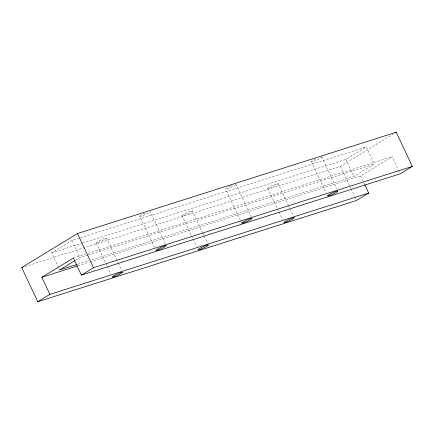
<?xml version="1.0" encoding="UTF-8"?>
<svg xmlns="http://www.w3.org/2000/svg" width="434" height="434" viewBox="0 0 434 434"><rect width="100%" height="100%" fill="white"/><g stroke="black" fill="none" stroke-linecap="round" stroke-linejoin="round"><path stroke-width="0.33" stroke-dasharray="2.17 1.63" d="M58.547 267.518L51.651 252.87L72.011 240.447L79.753 237.989M75.527 260.297L80.051 257.536L87.793 255.073M82.628 243.029L345.909 159.381L366.269 146.952L374.309 164.041L353.949 176.464L91.314 259.912M24.928 266.541L340.478 166.282L393.345 134.014M90.256 261.881L360.638 175.971L392.141 156.745L398.173 169.558M80.398 237.783L366.269 146.952M51.651 252.87L81.983 243.235M73.362 258.029L85.623 254.134M88.205 253.315L392.141 156.745M88.438 254.867L374.309 164.041M77.762 264.219L88.731 260.731M77.995 265.776L89.61 262.082M398.461 170.171L399.893 173.22M360.638 175.971L364.37 183.907M345.909 159.381L353.949 176.464M340.478 166.282L350.813 188.248M351.101 188.861L354.545 196.184M354.833 196.792L356.271 199.846M321.768 156.94L336.985 189.278M311.428 161.73L326.07 192.848M278.145 183.56A5.707 0.684 -25.2 0 1 270.415 187.797A5.707 0.684 -25.2 0 1 270.36 186.512A5.707 0.684 -25.2 0 1 278.145 183.56L288.192 204.919M288.48 205.532L293.362 215.904M267.8 188.351L278.715 211.542M279.002 212.15L282.447 219.474M235.944 184.206L251.161 216.55M230.291 186.072A5.707 0.684 -25.2 0 0 225.604 188.974L240.246 220.119M240.534 220.727L241.396 222.561M192.322 210.832A5.707 0.684 -25.2 0 1 184.586 215.063A5.707 0.684 -25.2 0 1 184.537 213.778A5.707 0.684 -25.2 0 1 192.322 210.832L202.369 232.19M202.656 232.798L203.806 235.239M204.094 235.852L207.539 243.17M181.976 215.622L191.166 235.147M191.454 235.76L196.618 246.74M165.338 243.816L150.121 211.477A5.707 0.684 -25.2 0 1 144.978 214.613A5.707 0.684 -25.2 0 1 139.775 216.268L154.423 247.385M106.493 238.098A5.707 0.684 -25.2 0 1 98.762 242.335A5.707 0.684 -25.2 0 1 98.713 241.049A5.707 0.684 -25.2 0 1 106.493 238.098L117.983 262.51M118.265 263.118L121.715 270.442M96.153 242.888L105.63 263.026M105.912 263.639L107.062 266.08M107.35 266.688L110.795 274.011M72.011 240.447L80.051 257.536M58.834 268.131L59.691 269.959M139.775 216.268A5.707 0.684 -25.2 0 1 144.918 213.127M235.776 184.483A5.707 0.684 -25.2 0 1 230.053 187.683A5.707 0.684 -25.2 0 1 225.604 188.974M230.742 185.861A5.707 0.684 -25.2 0 1 231.642 185.454M321.062 156.886A5.707 0.684 -25.2 0 1 318.393 159.213A5.707 0.684 -25.2 0 1 311.509 161.822A5.707 0.684 -25.2 0 1 316.565 158.589"/><path stroke-width="0.65" d="M368.678 193.059L356.558 200.454L37.78 301.738L21.7 267.566L77.442 233.546L396.22 132.262L412.3 166.434L400.181 173.828L81.402 275.113L73.362 258.029L41.859 277.255L49.899 294.344L368.678 193.059L364.658 184.515M74.963 260.639L59.691 269.959L77.116 264.425M37.78 301.738L49.899 294.344M81.402 275.113L93.522 267.718L412.3 166.434M395.07 132.961L396.22 132.262M21.7 267.566L22.991 267.154M41.859 277.255L77.35 265.977M77.442 233.546L93.522 267.718M114.842 276.507A5.707 0.684 -25.2 0 0 122.572 272.27A5.707 0.684 -25.2 0 0 114.793 275.221A5.707 0.684 -25.2 0 0 114.842 276.507M200.671 249.241A5.707 0.684 -25.2 0 0 208.401 245.004A5.707 0.684 -25.2 0 0 200.617 247.955A5.707 0.684 -25.2 0 0 200.671 249.241M286.494 221.969A5.707 0.684 -25.2 0 0 294.225 217.732A5.707 0.684 -25.2 0 0 286.44 220.684A5.707 0.684 -25.2 0 0 286.494 221.969M158.47 249.886A5.707 0.684 -25.2 0 0 166.2 245.649A5.707 0.684 -25.2 0 0 158.415 248.601A5.707 0.684 -25.2 0 0 158.47 249.886M330.117 195.349A5.707 0.684 -25.2 0 0 337.847 191.112A5.707 0.684 -25.2 0 0 330.062 194.063A5.707 0.684 -25.2 0 0 330.117 195.349M244.293 222.615A5.707 0.684 -25.2 0 0 252.024 218.378A5.707 0.684 -25.2 0 0 244.239 221.329A5.707 0.684 -25.2 0 0 244.293 222.615"/></g></svg>
